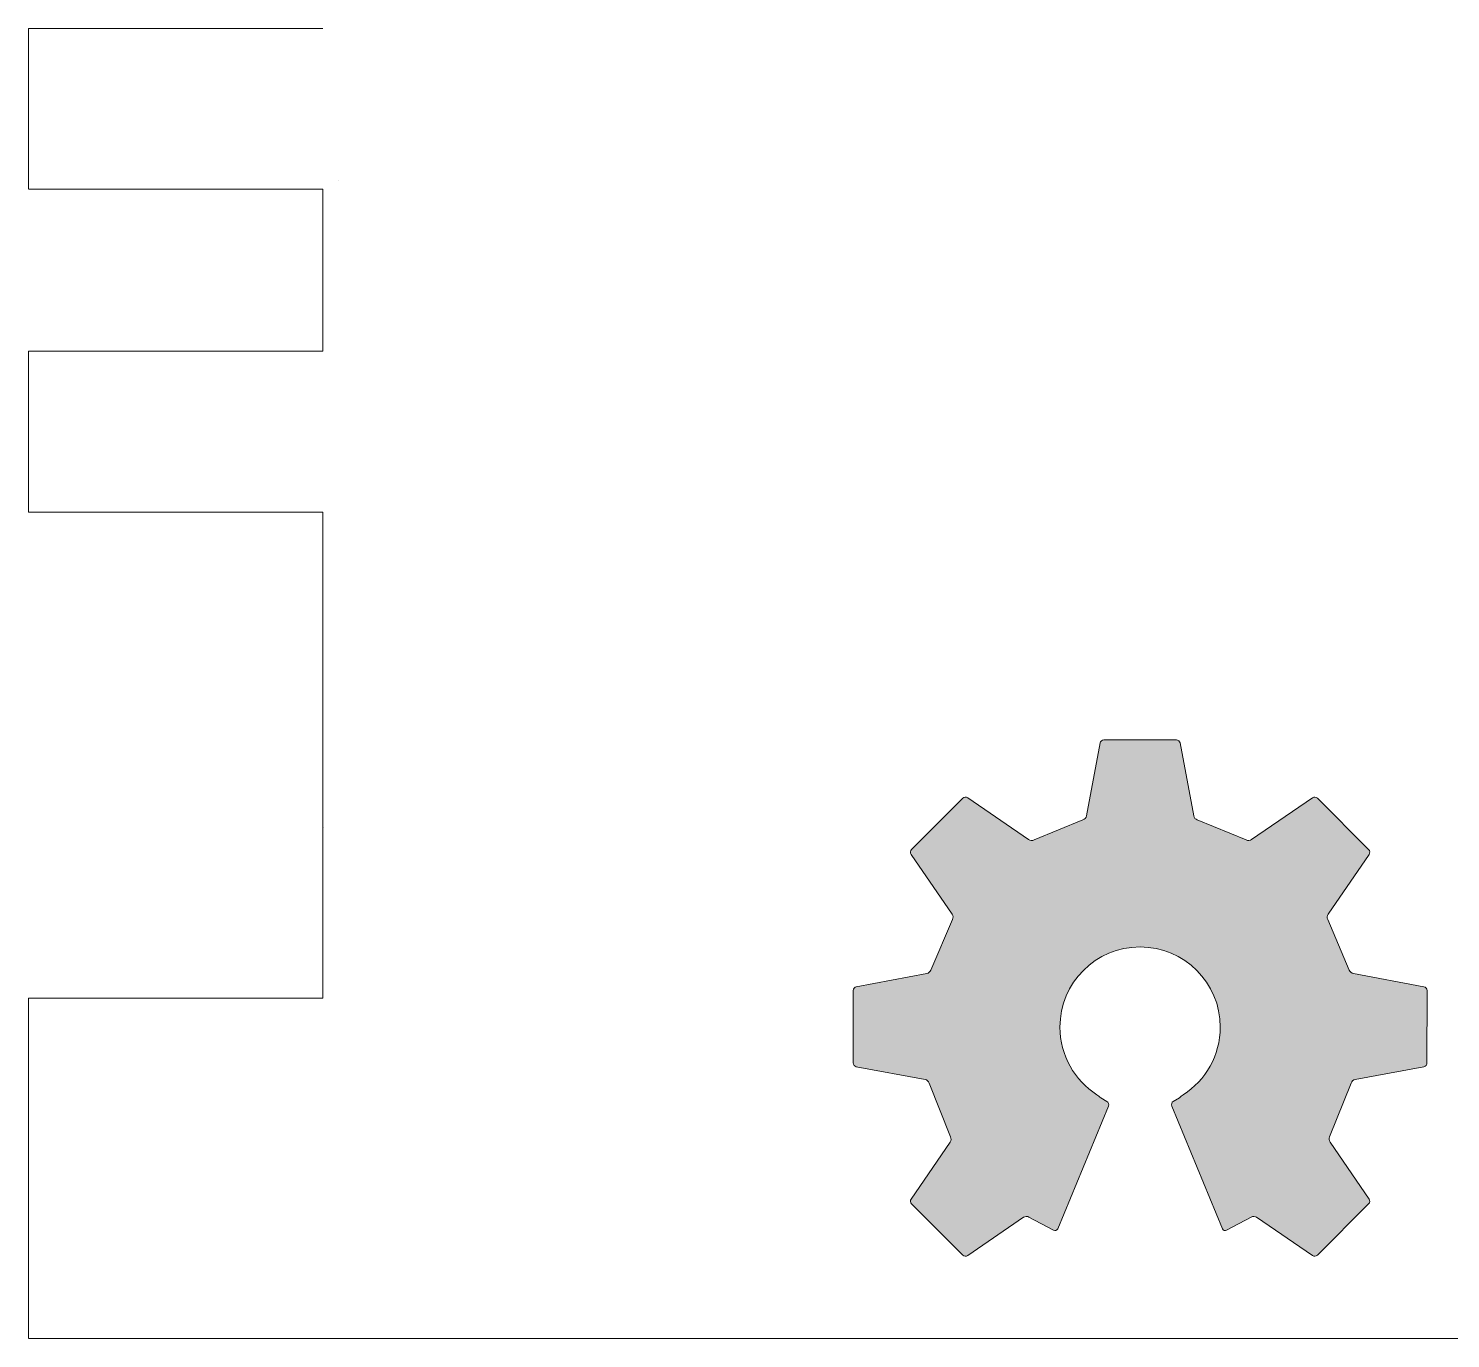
# Model space of a CAD drawing. Header units: inches. Extents: x 0.67 to 3.67, y -4.7 to -0.47.
# Drawn here: x 0.675 to 1.581, y -2.552 to -1.717 of the extents above; entities that cross this region are included whole.
import ezdxf

# ---------------------------------------------------------------- set-up
doc = ezdxf.new("R2010")
doc.units = ezdxf.units.IN
doc.header["$MEASUREMENT"] = 0
doc.layers.add('Layer 1', color=7, linetype='Continuous')

# ---------------------------------------------------------------- blocks, each defined once
blk = doc.blocks.new('block 4')
at = {"layer": 'Layer 1', "color": 7, "lineweight": 5, "true_color": 0xffffff}
for points in [[(0.67493, -1.71657), (0.67493, -1.81907)], [(0.86243, -1.71657), (0.67493, -1.71657)], [(0.67512, -1.81907), (0.86262, -1.81907)], [(0.86243, -1.9223), (0.86243, -1.81907)], [(0.87238, -1.81363), (0.87238, -1.81363)], [(0.86243, -1.9223), (0.67493, -1.9223), (0.67493, -2.02479), (0.86243, -2.02479)], [(0.86243, -2.02479), (0.86243, -2.12803), (0.86243, -2.23127), (0.86243, -2.33451)], [(0.86313, -2.22579), (0.86313, -2.22579)], [(0.67493, -2.33451), (0.67493, -2.5515)], [(0.86243, -2.33451), (0.67493, -2.33451)], [(0.67512, -2.5515), (0.87385, -2.5515)], [(0.87385, -2.5515), (3.67487, -2.5515)]]:
    blk.add_lwpolyline(points, dxfattribs=at)
blk = doc.blocks.new('block 3')
at = {"layer": 'Layer 1'}
blk.add_blockref('block 4', (0, 0), dxfattribs=at)
blk = doc.blocks.new('block 2')
at = {"layer": 'Layer 1'}
blk.add_blockref('block 3', (0, 0), dxfattribs=at)
blk = doc.blocks.new('block 26')
at = {"layer": 'Layer 1', "true_color": 0xed1f24}
h = blk.add_hatch(color=240, dxfattribs=at)
h.dxf.hatch_style = 2
edge = h.paths.add_edge_path()
edge.add_spline(control_points=[(1.56416, -2.32726), (1.56416, -2.32726), (1.51927, -2.31891), (1.51927, -2.31891), (1.51817, -2.31871), (1.51698, -2.31768), (1.51662, -2.31662), (1.51662, -2.31662), (1.50285, -2.28452), (1.50285, -2.28452), (1.50233, -2.28353), (1.50243, -2.28197), (1.50307, -2.28105), (1.50307, -2.28105), (1.52922, -2.24293), (1.52922, -2.24293), (1.52985, -2.24201), (1.52972, -2.24061), (1.52894, -2.23983), (1.52894, -2.23983), (1.49627, -2.20715), (1.49627, -2.20715), (1.49548, -2.20637), (1.49409, -2.20624), (1.49317, -2.20687), (1.49317, -2.20687), (1.45437, -2.23349), (1.45437, -2.23349), (1.45346, -2.23412), (1.45188, -2.23423), (1.45089, -2.23374), (1.45089, -2.23374), (1.41976, -2.221), (1.41976, -2.221), (1.41871, -2.22065), (1.41768, -2.21947), (1.41747, -2.21837), (1.41747, -2.21837), (1.40883, -2.17194), (1.40883, -2.17194), (1.40862, -2.17084), (1.40755, -2.16995), (1.40643, -2.16995), (1.40643, -2.16995), (1.36022, -2.16995), (1.36022, -2.16995), (1.35911, -2.16995), (1.35803, -2.17084), (1.35783, -2.17194), (1.35783, -2.17194), (1.34919, -2.21837), (1.34919, -2.21837), (1.34898, -2.21947), (1.34795, -2.22065), (1.3469, -2.221), (1.3469, -2.221), (1.31577, -2.23374), (1.31577, -2.23374), (1.31477, -2.23423), (1.3132, -2.23412), (1.31228, -2.23349), (1.31228, -2.23349), (1.27349, -2.20687), (1.27349, -2.20687), (1.27257, -2.20624), (1.27117, -2.20637), (1.27039, -2.20715), (1.27039, -2.20715), (1.23772, -2.23983), (1.23772, -2.23983), (1.23693, -2.24061), (1.2368, -2.24201), (1.23743, -2.24293), (1.23743, -2.24293), (1.26358, -2.28105), (1.26358, -2.28105), (1.26421, -2.28197), (1.26432, -2.28353), (1.2638, -2.28452), (1.2638, -2.28452), (1.25004, -2.31662), (1.25004, -2.31662), (1.24967, -2.31768), (1.24848, -2.31871), (1.24738, -2.31891), (1.24738, -2.31891), (1.20249, -2.32726), (1.20249, -2.32726), (1.2014, -2.32747), (1.2005, -2.32854), (1.2005, -2.32966), (1.2005, -2.32966), (1.2005, -2.37586), (1.2005, -2.37586), (1.2005, -2.37698), (1.2014, -2.37807), (1.20249, -2.37826), (1.20249, -2.37826), (1.24628, -2.38641), (1.24628, -2.38641), (1.24738, -2.3866), (1.24855, -2.38765), (1.24888, -2.38871), (1.24888, -2.38871), (1.26256, -2.42286), (1.26256, -2.42286), (1.26304, -2.42386), (1.26293, -2.42543), (1.2623, -2.42634), (1.2623, -2.42634), (1.23743, -2.4626), (1.23743, -2.4626), (1.2368, -2.46351), (1.23692, -2.46491), (1.2377, -2.4657), (1.2377, -2.4657), (1.27039, -2.49838), (1.27039, -2.49838), (1.27117, -2.49915), (1.27257, -2.49929), (1.27348, -2.49866), (1.27348, -2.49866), (1.3091, -2.47422), (1.3091, -2.47422), (1.31002, -2.47359), (1.31155, -2.47354), (1.31251, -2.4741), (1.31251, -2.4741), (1.32821, -2.48249), (1.32821, -2.48249), (1.3292, -2.483), (1.33036, -2.48256), (1.33079, -2.48154), (1.33079, -2.48154), (1.36317, -2.4033), (1.36317, -2.4033), (1.3636, -2.40227), (1.36317, -2.40096), (1.36222, -2.40038), (1.36222, -2.40038), (1.35829, -2.39798), (1.35829, -2.39798), (1.35756, -2.39753), (1.35658, -2.39676), (1.35581, -2.39607), (1.34163, -2.387), (1.33223, -2.37111), (1.33223, -2.35303), (1.33223, -2.3248), (1.3551, -2.30193), (1.38332, -2.30193), (1.41155, -2.30193), (1.43442, -2.3248), (1.43442, -2.35303), (1.43442, -2.37111), (1.42501, -2.387), (1.41083, -2.39607), (1.41007, -2.39676), (1.40908, -2.39753), (1.40836, -2.39798), (1.40836, -2.39798), (1.40443, -2.40038), (1.40443, -2.40038), (1.40348, -2.40096), (1.40305, -2.40227), (1.40348, -2.4033), (1.40348, -2.4033), (1.43585, -2.48154), (1.43585, -2.48154), (1.43628, -2.48256), (1.43744, -2.483), (1.43844, -2.48249), (1.43844, -2.48249), (1.45414, -2.47411), (1.45414, -2.47411), (1.4551, -2.47354), (1.45663, -2.47359), (1.45755, -2.47422), (1.45755, -2.47422), (1.49316, -2.49866), (1.49316, -2.49866), (1.49408, -2.49929), (1.49548, -2.49915), (1.49626, -2.49838), (1.49626, -2.49838), (1.52894, -2.4657), (1.52894, -2.4657), (1.52972, -2.46492), (1.52986, -2.46351), (1.52922, -2.46261), (1.52922, -2.46261), (1.50435, -2.42635), (1.50435, -2.42635), (1.50372, -2.42544), (1.5036, -2.42387), (1.50409, -2.42287), (1.50409, -2.42287), (1.51776, -2.38871), (1.51776, -2.38871), (1.5181, -2.38765), (1.51926, -2.38661), (1.52036, -2.38641), (1.52036, -2.38641), (1.56415, -2.37826), (1.56415, -2.37826), (1.56525, -2.37807), (1.56614, -2.37699), (1.56614, -2.37586), (1.56614, -2.37586), (1.56615, -2.32966), (1.56615, -2.32966), (1.56616, -2.32854), (1.56525, -2.32747), (1.56416, -2.32726)], knot_values=[0, 0, 0, 0, 0.013889, 0.013889, 0.013889, 0.027778, 0.027778, 0.027778, 0.041667, 0.041667, 0.041667, 0.055556, 0.055556, 0.055556, 0.069444, 0.069444, 0.069444, 0.083333, 0.083333, 0.083333, 0.097222, 0.097222, 0.097222, 0.111111, 0.111111, 0.111111, 0.125, 0.125, 0.125, 0.138889, 0.138889, 0.138889, 0.152778, 0.152778, 0.152778, 0.166667, 0.166667, 0.166667, 0.180556, 0.180556, 0.180556, 0.194444, 0.194444, 0.194444, 0.208333, 0.208333, 0.208333, 0.222222, 0.222222, 0.222222, 0.236111, 0.236111, 0.236111, 0.25, 0.25, 0.25, 0.263889, 0.263889, 0.263889, 0.277778, 0.277778, 0.277778, 0.291667, 0.291667, 0.291667, 0.305556, 0.305556, 0.305556, 0.319444, 0.319444, 0.319444, 0.333333, 0.333333, 0.333333, 0.347222, 0.347222, 0.347222, 0.361111, 0.361111, 0.361111, 0.375, 0.375, 0.375, 0.388889, 0.388889, 0.388889, 0.402778, 0.402778, 0.402778, 0.416667, 0.416667, 0.416667, 0.430556, 0.430556, 0.430556, 0.444444, 0.444444, 0.444444, 0.458333, 0.458333, 0.458333, 0.472222, 0.472222, 0.472222, 0.486111, 0.486111, 0.486111, 0.5, 0.5, 0.5, 0.513889, 0.513889, 0.513889, 0.527778, 0.527778, 0.527778, 0.541667, 0.541667, 0.541667, 0.555556, 0.555556, 0.555556, 0.569444, 0.569444, 0.569444, 0.583333, 0.583333, 0.583333, 0.597222, 0.597222, 0.597222, 0.611111, 0.611111, 0.611111, 0.625, 0.625, 0.625, 0.638889, 0.638889, 0.638889, 0.652778, 0.652778, 0.652778, 0.666667, 0.666667, 0.666667, 0.680556, 0.680556, 0.680556, 0.694444, 0.694444, 0.694444, 0.708333, 0.708333, 0.708333, 0.722222, 0.722222, 0.722222, 0.736111, 0.736111, 0.736111, 0.75, 0.75, 0.75, 0.763889, 0.763889, 0.763889, 0.777778, 0.777778, 0.777778, 0.791667, 0.791667, 0.791667, 0.805556, 0.805556, 0.805556, 0.819444, 0.819444, 0.819444, 0.833333, 0.833333, 0.833333, 0.847222, 0.847222, 0.847222, 0.861111, 0.861111, 0.861111, 0.875, 0.875, 0.875, 0.888889, 0.888889, 0.888889, 0.902778, 0.902778, 0.902778, 0.916667, 0.916667, 0.916667, 0.930556, 0.930556, 0.930556, 0.944444, 0.944444, 0.944444, 0.958333, 0.958333, 0.958333, 0.972222, 0.972222, 0.972222, 0.986111, 0.986111, 0.986111, 0.986111], degree=3, periodic=0)
edge.add_line((1.56416, -2.32726), (1.56416, -2.32726))
at = {"layer": 'Layer 1', "lineweight": 0}
blk.add_open_spline([(1.56416, -2.32726), (1.56416, -2.32726), (1.51927, -2.31891), (1.51927, -2.31891), (1.51817, -2.31871), (1.51698, -2.31768), (1.51662, -2.31662), (1.51662, -2.31662), (1.50285, -2.28452), (1.50285, -2.28452), (1.50233, -2.28353), (1.50243, -2.28197), (1.50307, -2.28105), (1.50307, -2.28105), (1.52922, -2.24293), (1.52922, -2.24293), (1.52985, -2.24201), (1.52972, -2.24061), (1.52894, -2.23983), (1.52894, -2.23983), (1.49627, -2.20715), (1.49627, -2.20715), (1.49548, -2.20637), (1.49409, -2.20624), (1.49317, -2.20687), (1.49317, -2.20687), (1.45437, -2.23349), (1.45437, -2.23349), (1.45346, -2.23412), (1.45188, -2.23423), (1.45089, -2.23374), (1.45089, -2.23374), (1.41976, -2.221), (1.41976, -2.221), (1.41871, -2.22065), (1.41768, -2.21947), (1.41747, -2.21837), (1.41747, -2.21837), (1.40883, -2.17194), (1.40883, -2.17194), (1.40862, -2.17084), (1.40755, -2.16995), (1.40643, -2.16995), (1.40643, -2.16995), (1.36022, -2.16995), (1.36022, -2.16995), (1.35911, -2.16995), (1.35803, -2.17084), (1.35783, -2.17194), (1.35783, -2.17194), (1.34919, -2.21837), (1.34919, -2.21837), (1.34898, -2.21947), (1.34795, -2.22065), (1.3469, -2.221), (1.3469, -2.221), (1.31577, -2.23374), (1.31577, -2.23374), (1.31477, -2.23423), (1.3132, -2.23412), (1.31228, -2.23349), (1.31228, -2.23349), (1.27349, -2.20687), (1.27349, -2.20687), (1.27257, -2.20624), (1.27117, -2.20637), (1.27039, -2.20715), (1.27039, -2.20715), (1.23772, -2.23983), (1.23772, -2.23983), (1.23693, -2.24061), (1.2368, -2.24201), (1.23743, -2.24293), (1.23743, -2.24293), (1.26358, -2.28105), (1.26358, -2.28105), (1.26421, -2.28197), (1.26432, -2.28353), (1.2638, -2.28452), (1.2638, -2.28452), (1.25004, -2.31662), (1.25004, -2.31662), (1.24967, -2.31768), (1.24848, -2.31871), (1.24738, -2.31891), (1.24738, -2.31891), (1.20249, -2.32726), (1.20249, -2.32726), (1.2014, -2.32747), (1.2005, -2.32854), (1.2005, -2.32966), (1.2005, -2.32966), (1.2005, -2.37586), (1.2005, -2.37586), (1.2005, -2.37698), (1.2014, -2.37807), (1.20249, -2.37826), (1.20249, -2.37826), (1.24628, -2.38641), (1.24628, -2.38641), (1.24738, -2.3866), (1.24855, -2.38765), (1.24888, -2.38871), (1.24888, -2.38871), (1.26256, -2.42286), (1.26256, -2.42286), (1.26304, -2.42386), (1.26293, -2.42543), (1.2623, -2.42634), (1.2623, -2.42634), (1.23743, -2.4626), (1.23743, -2.4626), (1.2368, -2.46351), (1.23692, -2.46491), (1.2377, -2.4657), (1.2377, -2.4657), (1.27039, -2.49838), (1.27039, -2.49838), (1.27117, -2.49915), (1.27257, -2.49929), (1.27348, -2.49866), (1.27348, -2.49866), (1.3091, -2.47422), (1.3091, -2.47422), (1.31002, -2.47359), (1.31155, -2.47354), (1.31251, -2.4741), (1.31251, -2.4741), (1.32821, -2.48249), (1.32821, -2.48249), (1.3292, -2.483), (1.33036, -2.48256), (1.33079, -2.48154), (1.33079, -2.48154), (1.36317, -2.4033), (1.36317, -2.4033), (1.3636, -2.40227), (1.36317, -2.40096), (1.36222, -2.40038), (1.36222, -2.40038), (1.35829, -2.39798), (1.35829, -2.39798), (1.35756, -2.39753), (1.35658, -2.39676), (1.35581, -2.39607), (1.34163, -2.387), (1.33223, -2.37111), (1.33223, -2.35303), (1.33223, -2.3248), (1.3551, -2.30193), (1.38332, -2.30193), (1.41155, -2.30193), (1.43442, -2.3248), (1.43442, -2.35303), (1.43442, -2.37111), (1.42501, -2.387), (1.41083, -2.39607), (1.41007, -2.39676), (1.40908, -2.39753), (1.40836, -2.39798), (1.40836, -2.39798), (1.40443, -2.40038), (1.40443, -2.40038), (1.40348, -2.40096), (1.40305, -2.40227), (1.40348, -2.4033), (1.40348, -2.4033), (1.43585, -2.48154), (1.43585, -2.48154), (1.43628, -2.48256), (1.43744, -2.483), (1.43844, -2.48249), (1.43844, -2.48249), (1.45414, -2.47411), (1.45414, -2.47411), (1.4551, -2.47354), (1.45663, -2.47359), (1.45755, -2.47422), (1.45755, -2.47422), (1.49316, -2.49866), (1.49316, -2.49866), (1.49408, -2.49929), (1.49548, -2.49915), (1.49626, -2.49838), (1.49626, -2.49838), (1.52894, -2.4657), (1.52894, -2.4657), (1.52972, -2.46492), (1.52986, -2.46351), (1.52922, -2.46261), (1.52922, -2.46261), (1.50435, -2.42635), (1.50435, -2.42635), (1.50372, -2.42544), (1.5036, -2.42387), (1.50409, -2.42287), (1.50409, -2.42287), (1.51776, -2.38871), (1.51776, -2.38871), (1.5181, -2.38765), (1.51926, -2.38661), (1.52036, -2.38641), (1.52036, -2.38641), (1.56415, -2.37826), (1.56415, -2.37826), (1.56525, -2.37807), (1.56614, -2.37699), (1.56614, -2.37586), (1.56614, -2.37586), (1.56615, -2.32966), (1.56615, -2.32966), (1.56616, -2.32854), (1.56525, -2.32747), (1.56416, -2.32726)], degree=3, knots=[0, 0, 0, 0, 1, 1, 1, 2, 2, 2, 3, 3, 3, 4, 4, 4, 5, 5, 5, 6, 6, 6, 7, 7, 7, 8, 8, 8, 9, 9, 9, 10, 10, 10, 11, 11, 11, 12, 12, 12, 13, 13, 13, 14, 14, 14, 15, 15, 15, 16, 16, 16, 17, 17, 17, 18, 18, 18, 19, 19, 19, 20, 20, 20, 21, 21, 21, 22, 22, 22, 23, 23, 23, 24, 24, 24, 25, 25, 25, 26, 26, 26, 27, 27, 27, 28, 28, 28, 29, 29, 29, 30, 30, 30, 31, 31, 31, 32, 32, 32, 33, 33, 33, 34, 34, 34, 35, 35, 35, 36, 36, 36, 37, 37, 37, 38, 38, 38, 39, 39, 39, 40, 40, 40, 41, 41, 41, 42, 42, 42, 43, 43, 43, 44, 44, 44, 45, 45, 45, 46, 46, 46, 47, 47, 47, 48, 48, 48, 49, 49, 49, 50, 50, 50, 51, 51, 51, 52, 52, 52, 53, 53, 53, 54, 54, 54, 55, 55, 55, 56, 56, 56, 57, 57, 57, 58, 58, 58, 59, 59, 59, 60, 60, 60, 61, 61, 61, 62, 62, 62, 63, 63, 63, 64, 64, 64, 65, 65, 65, 66, 66, 66, 67, 67, 67, 68, 68, 68, 69, 69, 69, 70, 70, 70, 71, 71, 71, 71], dxfattribs=at)
blk = doc.blocks.new('block 25')
at = {"layer": 'Layer 1'}
blk.add_blockref('block 26', (0, 0), dxfattribs=at)

msp = doc.modelspace()

# ---------------------------------------------------------------- block references
at = {"layer": 'Layer 1'}
for name in ['block 2', 'block 25']:
    msp.add_blockref(name, (0, 0), dxfattribs=at)

doc.saveas('drawing.dxf')
